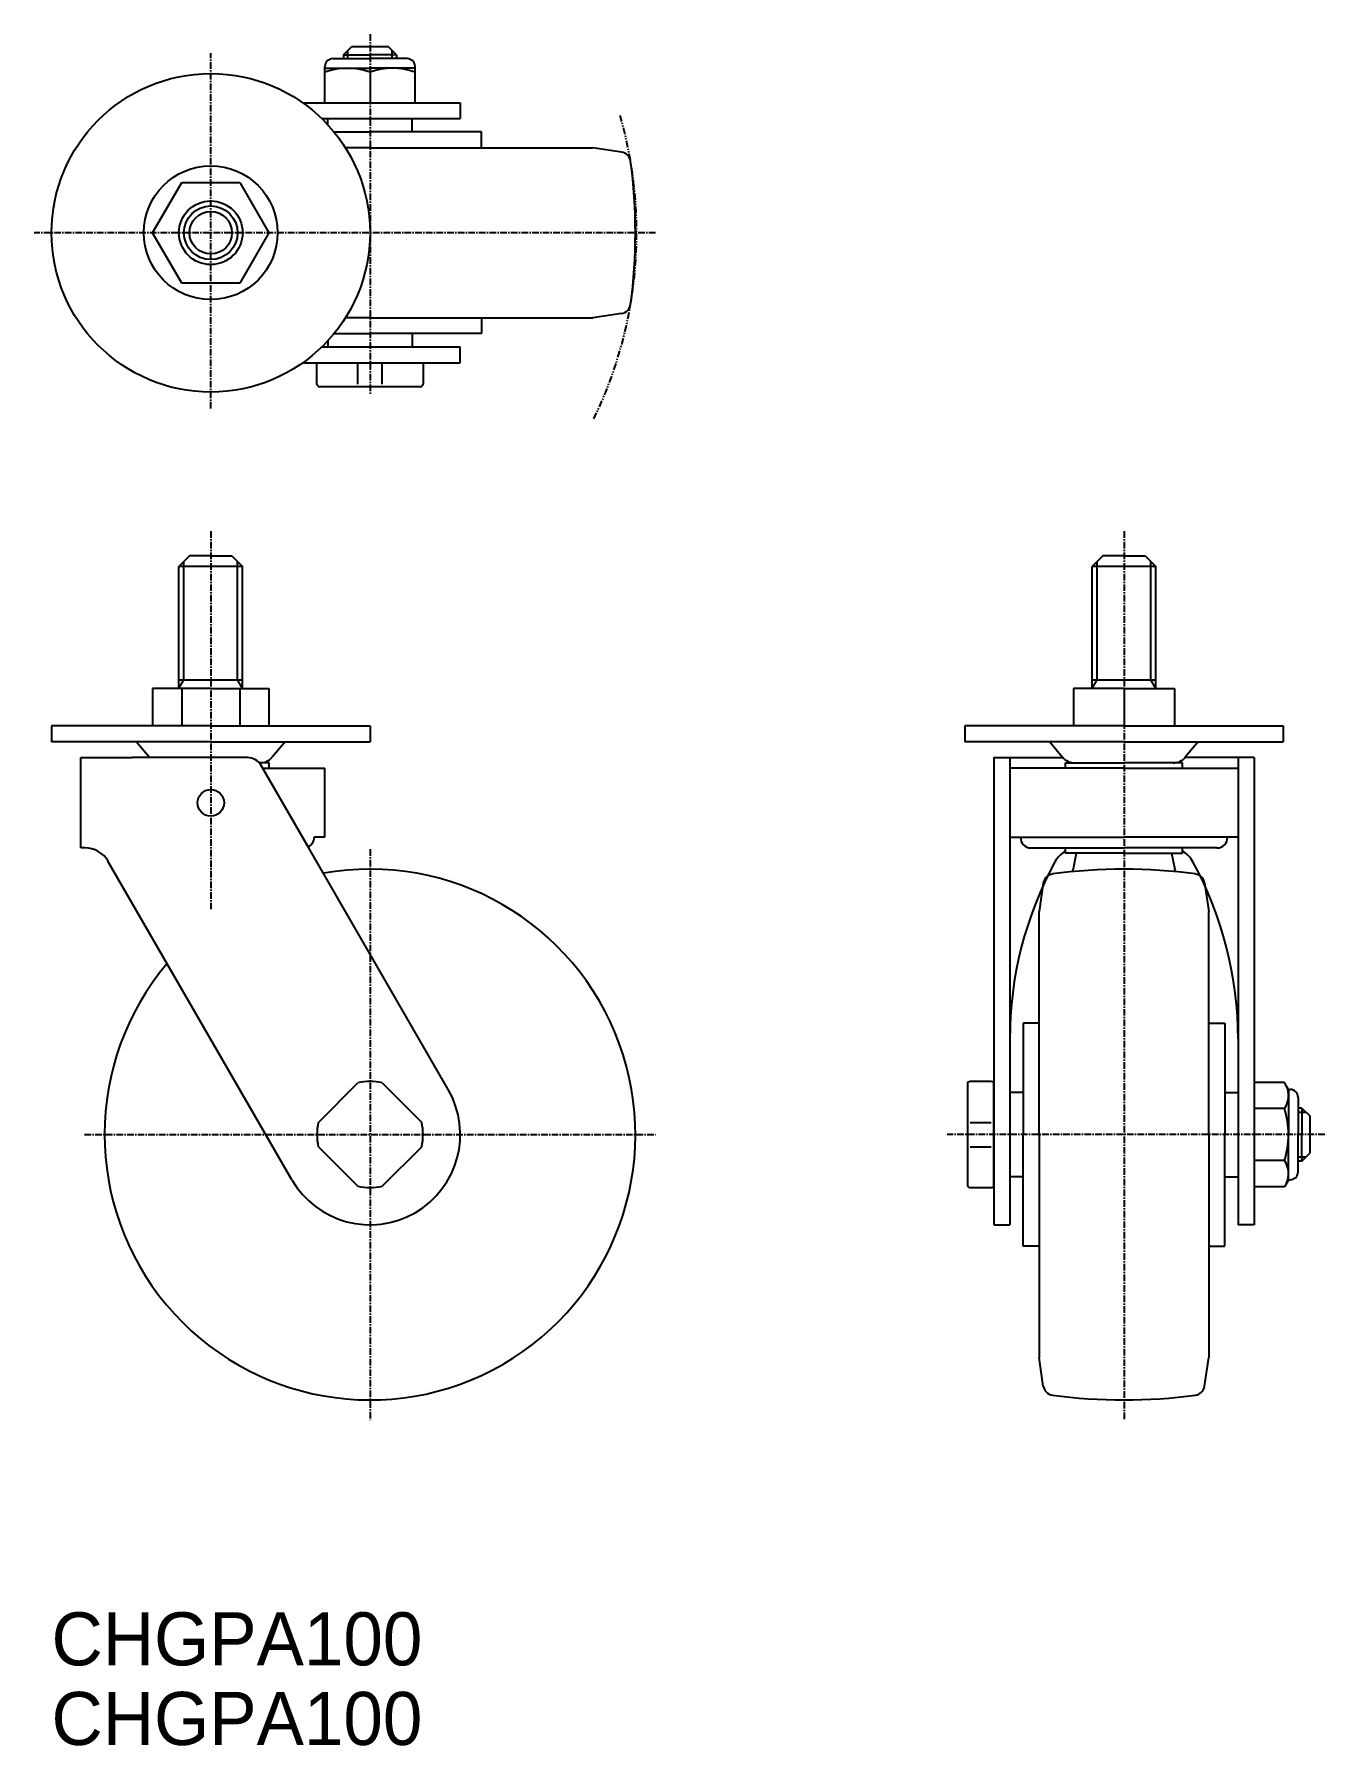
# Model space of a CAD drawing. Extents: x -2401 to -2158, y -104 to 218.
import ezdxf

# ---------------------------------------------------------------- set-up
doc = ezdxf.new("R2010")
doc.units = 0
doc.linetypes.add('CENTER', pattern=[2, 1.25, -0.25, 0.25, -0.25])
doc.linetypes.add('PHANTOM', pattern=[2.5, 1.25, -0.25, 0.25, -0.25, 0.25, -0.25])
doc.layers.get('0').update_dxf_attribs({"linetype": 'CONTINUOUS'})
doc.layers.add('CENTER', color=1, linetype='CENTER')

msp = doc.modelspace()

# ---------------------------------------------------------------- linework, layer by layer
at = {"color": 7, "linetype": 'CONTINUOUS'}
for p, q in [((-2344.9, 213.5), (-2337.9, 213.5)), ((-2342.9, 214.2), (-2341.4, 215.7)), ((-2342.9, 214.2), (-2342.9, 213.5)), ((-2342.9, 214.2), (-2337.9, 214.2)), ((-2334.4, 215.7), (-2341.4, 215.7)), ((-2332.9, 214.2), (-2337.9, 214.2)), ((-2330.9, 213.5), (-2337.9, 213.5)), ((-2332.9, 214.2), (-2334.4, 215.7)), ((-2332.9, 214.2), (-2332.9, 213.5)), ((-2346.4, 205.2), (-2346.4, 212)), ((-2346.4, 211.7), (-2337.9, 211.7)), ((-2329.4, 211.7), (-2337.9, 211.7)), ((-2337.9, 210.94), (-2337.9, 205.2)), ((-2329.4, 205.2), (-2329.4, 212)), ((-2350.58, 205.2), (-2320.9, 205.2)), ((-2320.9, 205.2), (-2320.9, 202.2)), ((-2346.97, 202.2), (-2320.9, 202.2)), ((-2345.85, 201.04), (-2345.85, 202.2)), ((-2329.95, 199.7), (-2329.95, 202.2)), ((-2344.68, 199.7), (-2337.9, 199.7)), ((-2337.9, 196.7), (-2342.52, 196.7)), ((-2316.9, 199.7), (-2337.9, 199.7)), ((-2337.9, 196.7), (-2295.9, 196.7)), ((-2316.9, 196.7), (-2316.9, 199.7)), ((-2290.5, 195.9), (-2295.9, 196.7)), ((-2378.86, 180.7), (-2373.38, 190.2)), ((-2373.38, 190.2), (-2362.41, 190.2)), ((-2362.41, 190.2), (-2356.93, 180.7)), ((-2373.38, 171.2), (-2378.86, 180.7)), ((-2356.93, 180.7), (-2362.41, 171.2)), ((-2362.41, 171.2), (-2373.38, 171.2)), ((-2337.9, 164.7), (-2342.52, 164.7)), ((-2337.9, 164.7), (-2295.9, 164.7)), ((-2316.9, 164.7), (-2316.9, 161.7)), ((-2290.5, 165.5), (-2295.9, 164.7)), ((-2344.68, 161.7), (-2337.9, 161.7)), ((-2316.9, 161.7), (-2337.9, 161.7)), ((-2329.95, 161.7), (-2329.95, 159.2)), ((-2346.97, 159.2), (-2320.9, 159.2)), ((-2345.85, 160.36), (-2345.85, 159.2)), ((-2320.9, 156.2), (-2320.9, 159.2)), ((-2350.58, 156.2), (-2320.9, 156.2)), ((-2347.9, 152.2), (-2347.9, 156.2)), ((-2327.9, 156.2), (-2327.9, 152.2)), ((-2328.4, 151.7), (-2347.4, 151.7)), ((-2371.9, 119.82), (-2373.9, 117.82)), ((-2367.9, 119.82), (-2371.9, 119.82)), ((-2367.9, 119.82), (-2363.9, 119.82)), ((-2363.9, 119.82), (-2361.9, 117.82)), ((-2199.85, 119.82), (-2201.85, 117.82)), ((-2195.85, 119.82), (-2199.85, 119.82)), ((-2195.85, 119.82), (-2191.85, 119.82)), ((-2191.85, 119.82), (-2189.85, 117.82)), ((-2361.9, 117.82), (-2373.9, 117.82)), ((-2373.9, 94.82), (-2373.9, 117.82)), ((-2361.9, 94.82), (-2361.9, 117.82)), ((-2189.85, 117.82), (-2201.85, 117.82)), ((-2201.85, 94.82), (-2201.85, 117.82)), ((-2189.85, 94.82), (-2189.85, 117.82)), ((-2378.86, 94.82), (-2378.86, 87.82)), ((-2367.9, 94.82), (-2378.86, 94.82)), ((-2373.9, 96.46), (-2361.9, 96.46)), ((-2373.38, 94.82), (-2373.38, 87.82)), ((-2367.9, 94.82), (-2356.93, 94.82)), ((-2362.41, 94.82), (-2362.41, 87.82)), ((-2356.93, 94.82), (-2356.93, 87.82)), ((-2195.85, 94.82), (-2205.35, 94.82)), ((-2205.35, 94.82), (-2205.35, 87.82)), ((-2201.85, 96.46), (-2189.85, 96.46)), ((-2195.85, 94.82), (-2195.85, 87.82)), ((-2195.85, 94.82), (-2186.35, 94.82)), ((-2186.35, 94.82), (-2186.35, 87.82)), ((-2367.9, 87.82), (-2397.9, 87.82)), ((-2397.9, 87.82), (-2397.9, 84.82)), ((-2367.9, 87.82), (-2337.9, 87.82)), ((-2337.9, 87.82), (-2337.9, 84.82)), ((-2195.85, 87.82), (-2225.85, 87.82)), ((-2225.85, 87.82), (-2225.85, 84.82)), ((-2195.85, 87.82), (-2165.85, 87.82)), ((-2165.85, 87.82), (-2165.85, 84.82)), ((-2367.9, 84.82), (-2397.9, 84.82)), ((-2381.9, 84.82), (-2379.45, 81.89)), ((-2367.9, 84.82), (-2337.9, 84.82)), ((-2353.9, 84.82), (-2356.34, 81.89)), ((-2195.85, 84.82), (-2225.85, 84.82)), ((-2209.85, 84.82), (-2207.41, 81.89)), ((-2195.85, 84.82), (-2165.85, 84.82)), ((-2181.85, 84.82), (-2184.3, 81.89)), ((-2392.4, 81.82), (-2382.69, 81.82)), ((-2392.4, 64.82), (-2392.4, 81.82)), ((-2360.99, 81.82), (-2382.69, 81.82)), ((-2356.9, 80.82), (-2358.75, 80.82)), ((-2356.9, 79.82), (-2356.9, 80.82)), ((-2220.35, 81.82), (-2207.41, 81.82)), ((-2220.35, 81.82), (-2220.35, -6.18)), ((-2217.35, 81.82), (-2217.35, -6.18)), ((-2206.85, 80.82), (-2195.85, 80.82)), ((-2206.85, 79.82), (-2206.85, 80.82)), ((-2184.85, 80.82), (-2195.85, 80.82)), ((-2184.85, 79.82), (-2184.85, 80.82)), ((-2171.35, 81.82), (-2184.3, 81.82)), ((-2174.35, 81.82), (-2174.35, -6.18)), ((-2171.35, 81.82), (-2171.35, -6.18)), ((-2349.55, 65.01), (-2358.39, 80.32)), ((-2358.1, 79.82), (-2346.4, 79.82)), ((-2346.4, 66.82), (-2346.4, 79.82)), ((-2195.85, 79.82), (-2217.35, 79.82)), ((-2195.85, 79.82), (-2174.35, 79.82)), ((-2391.59, 64.82), (-2392.4, 64.82)), ((-2323.17, 19.32), (-2349.55, 65.01)), ((-2346.4, 66.82), (-2348.4, 66.82)), ((-2217.35, 66.82), (-2195.85, 66.82)), ((-2213.35, 64.82), (-2195.85, 64.82)), ((-2206.85, 63.82), (-2206.85, 64.82)), ((-2174.35, 66.82), (-2195.85, 66.82)), ((-2178.35, 64.82), (-2195.85, 64.82)), ((-2184.85, 63.82), (-2184.85, 64.82)), ((-2352.62, 2.32), (-2387.26, 62.32)), ((-2195.85, 63.82), (-2206.85, 63.82)), ((-2204.84, 63.81), (-2205.45, 60.82)), ((-2195.85, 63.82), (-2184.85, 63.82)), ((-2186.87, 63.81), (-2186.26, 60.82)), ((-2211.05, 58.22), (-2211.85, 52.82)), ((-2205.47, 60.36), (-2205.45, 60.82)), ((-2186.24, 60.36), (-2186.26, 60.82)), ((-2180.66, 58.22), (-2179.85, 52.82)), ((-2211.85, 10.82), (-2211.85, 52.82)), ((-2179.85, 10.82), (-2179.85, 52.82)), ((-2211.85, 31.82), (-2214.85, 31.82)), ((-2214.85, 31.82), (-2214.85, 26.82)), ((-2179.85, 31.82), (-2176.85, 31.82)), ((-2176.85, 31.82), (-2176.85, 26.82)), ((-2214.85, 26.82), (-2214.85, 10.82)), ((-2176.85, 26.82), (-2176.85, 10.82)), ((-2220.35, 23.32), (-2220.35, -1.68)), ((-2347.63, 13.1), (-2340.18, 20.55)), ((-2335.61, 20.55), (-2328.16, 13.1)), ((-2225.35, 20.32), (-2225.35, 1.32)), ((-2220.85, 20.82), (-2224.85, 20.82)), ((-2220.35, 1.32), (-2220.35, 20.32)), ((-2165.61, 20.63), (-2171.35, 20.63)), ((-2164.85, 19.32), (-2165.61, 20.63)), ((-2214.85, 18.77), (-2217.35, 18.77)), ((-2176.85, 18.77), (-2174.35, 18.77)), ((-2164.85, 19.32), (-2164.55, 19.32)), ((-2164.85, 19.32), (-2164.85, 10.82)), ((-2163.05, 17.82), (-2163.05, 10.82)), ((-2165.61, 15.73), (-2171.35, 15.73)), ((-2162.35, 15.82), (-2163.05, 15.82)), ((-2162.35, 15.82), (-2162.35, 10.82)), ((-2162.35, 15.82), (-2160.85, 14.32)), ((-2160.85, 14.32), (-2160.85, 7.32)), ((-2214.85, -5.18), (-2214.85, 10.82)), ((-2211.85, 10.82), (-2211.85, -31.18)), ((-2179.85, 10.82), (-2179.85, -31.18)), ((-2176.85, -5.18), (-2176.85, 10.82)), ((-2164.85, 2.32), (-2164.85, 10.82)), ((-2163.05, 3.82), (-2163.05, 10.82)), ((-2162.35, 5.82), (-2162.35, 10.82)), ((-2347.63, 8.53), (-2340.18, 1.08)), ((-2335.61, 1.08), (-2328.16, 8.53)), ((-2162.35, 5.82), (-2160.85, 7.32)), ((-2165.61, 5.91), (-2171.35, 5.91)), ((-2162.35, 5.82), (-2163.05, 5.82)), ((-2224.85, 0.82), (-2220.85, 0.82)), ((-2214.85, 2.87), (-2217.35, 2.87)), ((-2176.85, 2.87), (-2174.35, 2.87)), ((-2165.61, 1), (-2171.35, 1)), ((-2164.85, 2.32), (-2165.61, 1)), ((-2164.85, 2.32), (-2164.55, 2.32)), ((-2220.35, -6.18), (-2217.35, -6.18)), ((-2214.85, -10.18), (-2214.85, -5.18)), ((-2176.85, -10.18), (-2176.85, -5.18)), ((-2171.35, -6.18), (-2174.35, -6.18)), ((-2211.85, -10.18), (-2214.85, -10.18)), ((-2179.85, -10.18), (-2176.85, -10.18)), ((-2211.05, -36.58), (-2211.85, -31.18)), ((-2180.66, -36.58), (-2179.85, -31.18))]:
    msp.add_line(p, q, dxfattribs=at)
at = {"color": 3, "linetype": 'CONTINUOUS'}
for p, q in [((-2342.08, 213.5), (-2342.08, 215.01)), ((-2333.71, 213.5), (-2333.71, 215.01)), ((-2340.18, 152.2), (-2340.18, 156.2)), ((-2335.61, 152.2), (-2335.61, 156.2)), ((-2372.95, 96.46), (-2372.95, 118.77)), ((-2362.84, 96.46), (-2362.84, 118.77)), ((-2200.91, 96.46), (-2200.91, 118.77)), ((-2190.8, 96.46), (-2190.8, 118.77)), ((-2373.9, 94.82), (-2372.95, 96.46)), ((-2361.9, 94.82), (-2362.84, 96.46)), ((-2201.85, 94.82), (-2200.91, 96.46)), ((-2189.85, 94.82), (-2190.8, 96.46)), ((-2224.85, 13.1), (-2220.85, 13.1)), ((-2163.05, 15.01), (-2161.54, 15.01)), ((-2224.85, 8.53), (-2220.85, 8.53)), ((-2163.05, 6.63), (-2161.54, 6.63))]:
    msp.add_line(p, q, dxfattribs=at)
at = {"color": 7, "linetype": 'CONTINUOUS'}
for centre, radius in [((-2367.9, 180.7), 30), ((-2367.9, 180.7), 12.6), ((-2367.9, 180.7), 6), ((-2367.9, 180.7), 4), ((-2367.9, 73.32), 2.5)]:
    msp.add_circle(centre, radius, dxfattribs=at)
at = {"color": 3, "linetype": 'CONTINUOUS'}
msp.add_circle((-2367.9, 180.7), 5.05, dxfattribs=at)
at = {"color": 7, "linetype": 'CONTINUOUS'}
for centre, radius, start, end in [((-2344.9, 212), 1.5, 90, 180), ((-2330.9, 212), 1.5, 0, 90), ((-2342.15, 199.42), 12.28, 69.7438, 110.2562), ((-2333.65, 199.42), 12.28, 69.7438, 110.2562), ((-2290.79, 193.92), 2, 7.7522, 81.5449), ((-2387.9, 180.7), 100, 352.2477, 7.7523), ((-2290.79, 167.48), 2, 278.4555, 352.2478), ((-2347.4, 152.2), 0.5, 180, 270), ((-2328.4, 152.2), 0.5, 270, 0), ((-2360.99, 78.82), 3, 30, 90), ((-2358.65, 83.82), 3, 270, 320.0612), ((-2205.1, 83.82), 3, 219.9388, 270), ((-2186.6, 83.82), 3, 270, 320.0612), ((-2391.59, 59.82), 5, 30, 90), ((-2350.4, 66.82), 2, 294.9893, 0), ((-2213.35, 66.82), 2, 180, 270), ((-2178.35, 66.82), 2, 270, 0), ((-2147.42, 28.78), 69.94, 151.4473, 180), ((-2204.46, 59.82), 5, 118.6588, 151.4473), ((-2187.25, 59.82), 5, 28.5527, 61.3412), ((-2244.29, 28.78), 69.94, 0, 28.5527), ((-2337.9, 10.82), 50, 139.8769, 100.1231), ((-2209.07, 57.92), 2, 97.7522, 171.5449), ((-2195.85, -39.18), 100, 82.2477, 97.7523), ((-2182.64, 57.92), 2, 8.4555, 82.2478), ((-2337.9, 10.82), 10, 76.7883, 103.2117), ((-2224.85, 20.32), 0.5, 90, 180), ((-2220.85, 20.32), 0.5, 0, 90), ((-2169.2, 18.18), 4.34, 325.6158, 25.6158), ((-2337.9, 10.82), 17, 210, 30), ((-2164.55, 17.82), 1.5, 0, 90), ((-2337.9, 10.82), 10, 166.7883, 193.2117), ((-2337.9, 10.82), 10, 346.7883, 13.2117), ((-2181.1, 10.82), 16.24, 0, 17.588), ((-2181.1, 10.82), 16.24, 342.412, 0), ((-2169.2, 3.46), 4.34, 334.3842, 34.3842), ((-2164.55, 3.82), 1.5, 270, 0), ((-2337.9, 10.82), 10, 256.7883, 283.2117), ((-2224.85, 1.32), 0.5, 180, 270), ((-2220.85, 1.32), 0.5, 270, 0), ((-2209.07, -36.29), 2, 188.4551, 262.2478), ((-2195.85, 60.82), 100, 262.2477, 277.7523), ((-2182.64, -36.29), 2, 277.7522, 351.5445)]:
    msp.add_arc(centre, radius, start, end, dxfattribs=at)
at = {"color": 3, "linetype": 'PHANTOM'}
msp.add_arc((-2367.9, 180.7), 80.23, 334.0729, 15.9777, dxfattribs=at)
at = {"layer": 'CENTER', "color": 1, "linetype": 'CENTER'}
for p, q in [((-2337.9, 218.1), (-2337.9, 150.1)), ((-2367.9, 147.57), (-2367.9, 214.52)), ((-2284.12, 180.7), (-2401.16, 180.7)), ((-2367.9, 124.47), (-2367.9, 53.28)), ((-2195.85, 124.47), (-2195.85, -42.96)), ((-2337.9, 64.59), (-2337.9, -42.96)), ((-2391.67, 10.82), (-2284.12, 10.82)), ((-2158.03, 10.82), (-2229.15, 10.82))]:
    msp.add_line(p, q, dxfattribs=at)

# ---------------------------------------------------------------- texts
at = {"color": 7, "linetype": 'CONTINUOUS'}
for p in [(-2397.9, -89.18), (-2397.9, -104.18)]:
    msp.add_text('CHGPA100', height=10, dxfattribs=at).set_placement(p)

doc.saveas('drawing.dxf')
